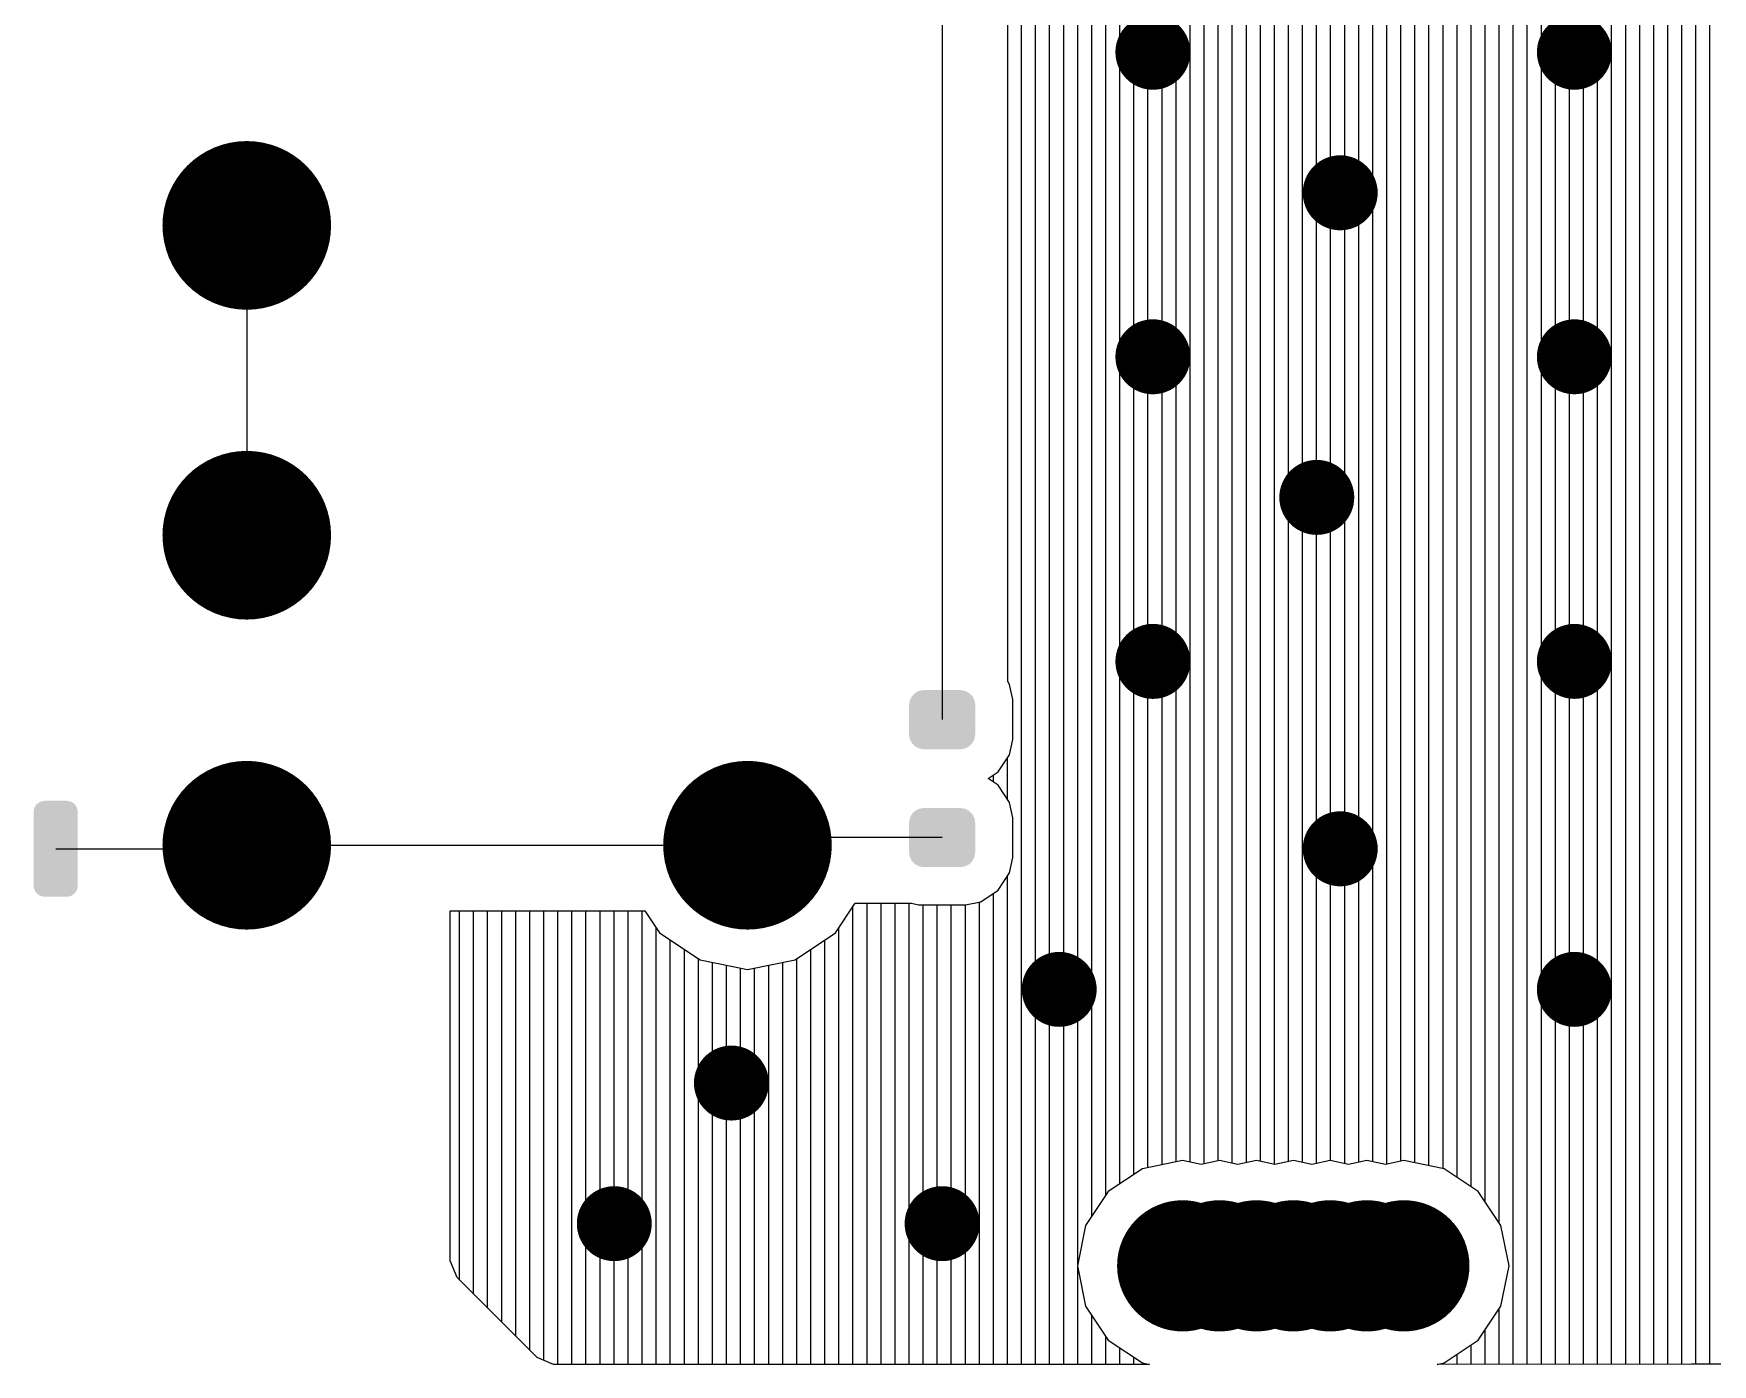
# Model space of a CAD drawing. Extents: x 295 to 953, y 10 to 290.
# Drawn here: x 563.57 to 601.13, y 132.92 to 162.68 of the extents above; entities that cross this region are included whole.
import ezdxf

# ---------------------------------------------------------------- set-up
doc = ezdxf.new("R2010")
doc.units = 0
doc.header["$LTSCALE"] = 5
doc.header["$MEASUREMENT"] = 0
doc.layers.get('0').update_dxf_attribs({"linetype": 'CONTINUOUS', "lineweight": 25})
doc.layers.add('DV-INT-A3_BOT', color=7, linetype='CONTINUOUS')

msp = doc.modelspace()

# ---------------------------------------------------------------- linework, layer by layer
for points, const_width in [([(589.034, 162.261, -1), (588.195, 162.261, -1)], 0.838), ([(598.463, 162.261, -1), (597.625, 162.261, -1)], 0.838), ([(569.286, 158.389, -1), (567.4, 158.389, -1)], 1.886), ([(593.225, 159.118, -1), (592.386, 159.118, -1)], 0.838), ([(589.034, 155.451, -1), (588.195, 155.451, -1)], 0.838), ([(598.463, 155.451, -1), (597.625, 155.451, -1)], 0.838), ([(569.286, 151.461, -1), (567.4, 151.461, -1)], 1.886), ([(592.701, 152.307, -1), (591.862, 152.307, -1)], 0.838), ([(589.034, 148.64, -1), (588.195, 148.64, -1)], 0.838), ([(598.463, 148.64, -1), (597.625, 148.64, -1)], 0.838), ([(569.286, 144.529, -1), (567.4, 144.529, -1)], 1.886), ([(580.488, 144.529, -1), (578.602, 144.529, -1)], 1.886), ([(593.225, 144.449, -1), (592.386, 144.449, -1)], 0.838), ([(586.938, 141.306, -1), (586.1, 141.306, -1)], 0.838), ([(598.463, 141.306, -1), (597.625, 141.306, -1)], 0.838), ([(579.604, 139.211, -1), (578.766, 139.211, -1)], 0.838), ([(576.984, 136.067, -1), (576.146, 136.067, -1)], 0.838), ([(584.319, 136.067, -1), (583.48, 136.067, -1)], 0.838), ([(590.014, 135.124, -1), (588.547, 135.124, -1)], 1.467), ([(590.84, 135.124, -1), (589.373, 135.124, -1)], 1.467), ([(591.665, 135.124, -1), (590.199, 135.124, -1)], 1.467), ([(592.491, 135.124, -1), (591.024, 135.124, -1)], 1.467), ([(593.313, 135.124, -1), (591.846, 135.124, -1)], 1.467), ([(594.138, 135.124, -1), (592.671, 135.124, -1)], 1.467), ([(594.964, 135.124, -1), (593.497, 135.124, -1)], 1.467)]:
    msp.add_lwpolyline(points, format="xyb", close=True, dxfattribs=dict(const_width=const_width))
for points in [[(584.396, 147.983), (584.312, 147.997), (583.394, 147.983), (583.487, 147.997)], [(584.641, 147.006), (584.641, 147.668), (583.158, 147.006), (583.158, 147.668)], [(584.639, 147.668), (584.626, 147.761), (583.16, 147.668), (583.175, 147.761)], [(584.626, 147.761), (584.621, 147.771), (583.175, 147.761), (583.176, 147.771)], [(584.621, 147.771), (584.581, 147.855), (583.176, 147.771), (583.22, 147.855)], [(584.581, 147.855), (584.572, 147.864), (583.22, 147.855), (583.225, 147.864)], [(584.572, 147.864), (584.508, 147.931), (583.225, 147.864), (583.293, 147.931)], [(584.508, 147.931), (584.496, 147.937), (583.293, 147.931), (583.3, 147.937)], [(584.496, 147.937), (584.416, 147.98), (583.3, 147.937), (583.387, 147.98)], [(584.416, 147.98), (584.396, 147.983), (583.387, 147.98), (583.394, 147.983)], [(584.624, 146.913), (584.639, 147.006), (583.173, 146.913), (583.16, 147.006)], [(584.623, 146.902), (584.624, 146.913), (583.178, 146.902), (583.173, 146.913)], [(584.579, 146.819), (584.623, 146.902), (583.218, 146.819), (583.178, 146.902)], [(584.574, 146.81), (584.579, 146.819), (583.227, 146.81), (583.218, 146.819)], [(584.506, 146.743), (584.574, 146.81), (583.291, 146.743), (583.227, 146.81)], [(584.499, 146.737), (584.506, 146.743), (583.303, 146.737), (583.291, 146.743)], [(584.412, 146.694), (584.499, 146.737), (583.383, 146.694), (583.303, 146.737)], [(584.405, 146.691), (584.412, 146.694), (583.403, 146.691), (583.383, 146.694)], [(584.312, 146.677), (584.405, 146.691), (583.487, 146.677), (583.403, 146.691)], [(564.561, 145.299), (564.542, 145.364), (563.578, 145.299), (563.59, 145.364)], [(564.542, 145.364), (564.536, 145.386), (563.59, 145.364), (563.603, 145.386)], [(564.536, 145.386), (564.494, 145.441), (563.603, 145.386), (563.637, 145.441)], [(564.494, 145.441), (564.481, 145.458), (563.637, 145.441), (563.66, 145.458)], [(564.481, 145.458), (564.42, 145.496), (563.66, 145.458), (563.71, 145.496)], [(564.42, 145.496), (564.404, 145.506), (563.71, 145.496), (563.743, 145.506)], [(564.404, 145.506), (564.321, 145.521), (563.743, 145.506), (563.797, 145.521)], [(564.321, 145.521), (564.315, 145.522), (563.797, 145.521), (563.82, 145.522)], [(584.396, 145.347), (584.312, 145.361), (583.394, 145.347), (583.487, 145.361)], [(564.562, 145.275), (564.561, 145.299), (563.573, 145.275), (563.578, 145.299)], [(564.562, 143.624), (564.562, 145.275), (563.573, 143.624), (563.573, 145.275)], [(584.641, 144.37), (584.641, 145.032), (583.158, 144.37), (583.158, 145.032)], [(584.639, 145.032), (584.626, 145.125), (583.16, 145.032), (583.175, 145.125)], [(584.626, 145.125), (584.621, 145.135), (583.175, 145.125), (583.176, 145.135)], [(584.621, 145.135), (584.581, 145.219), (583.176, 145.135), (583.22, 145.219)], [(584.581, 145.219), (584.572, 145.228), (583.22, 145.219), (583.225, 145.228)], [(584.572, 145.228), (584.508, 145.295), (583.225, 145.228), (583.293, 145.295)], [(584.508, 145.295), (584.496, 145.301), (583.293, 145.295), (583.3, 145.301)], [(584.496, 145.301), (584.416, 145.344), (583.3, 145.301), (583.387, 145.344)], [(584.416, 145.344), (584.396, 145.347), (583.387, 145.344), (583.394, 145.347)], [(584.624, 144.277), (584.639, 144.37), (583.173, 144.277), (583.16, 144.37)], [(584.623, 144.266), (584.624, 144.277), (583.178, 144.266), (583.173, 144.277)], [(584.579, 144.182), (584.623, 144.266), (583.218, 144.182), (583.178, 144.266)], [(584.574, 144.173), (584.579, 144.182), (583.227, 144.173), (583.218, 144.182)], [(584.506, 144.107), (584.574, 144.173), (583.291, 144.107), (583.227, 144.173)], [(584.499, 144.1), (584.506, 144.107), (583.303, 144.1), (583.291, 144.107)], [(584.412, 144.058), (584.499, 144.1), (583.383, 144.058), (583.303, 144.1)], [(584.405, 144.055), (584.412, 144.058), (583.403, 144.055), (583.383, 144.058)], [(584.312, 144.041), (584.405, 144.055), (583.487, 144.041), (583.403, 144.055)], [(564.558, 143.6), (564.562, 143.624), (563.574, 143.6), (563.573, 143.624)], [(564.546, 143.535), (564.558, 143.6), (563.593, 143.535), (563.574, 143.6)], [(564.532, 143.513), (564.546, 143.535), (563.599, 143.513), (563.593, 143.535)], [(564.498, 143.457), (564.532, 143.513), (563.641, 143.457), (563.599, 143.513)], [(564.476, 143.441), (564.498, 143.457), (563.654, 143.441), (563.641, 143.457)], [(564.426, 143.403), (564.476, 143.441), (563.716, 143.403), (563.654, 143.441)], [(564.392, 143.393), (564.426, 143.403), (563.731, 143.393), (563.716, 143.403)], [(564.339, 143.378), (564.392, 143.393), (563.814, 143.378), (563.731, 143.393)], [(564.315, 143.376), (564.339, 143.378), (563.82, 143.376), (563.814, 143.378)]]:
    msp.add_solid(points)
at = {"layer": 'DV-INT-A3_BOT'}
for p, q in [((585.677, 132.92), (585.677, 216.128)), ((585.991, 132.92), (585.991, 215.948)), ((586.305, 132.92), (586.305, 215.738)), ((586.62, 132.92), (586.62, 215.642)), ((598.564, 132.92), (598.564, 194.159)), ((598.25, 132.92), (598.25, 186.854)), ((597.935, 132.92), (597.935, 186.481)), ((596.678, 132.92), (596.678, 186.183)), ((596.992, 132.92), (596.992, 186.12)), ((597.307, 132.92), (597.307, 186.183)), ((597.621, 132.92), (597.621, 186.271)), ((598.878, 132.92), (598.878, 183.505)), ((599.193, 132.92), (599.193, 183.128)), ((599.507, 132.92), (599.507, 182.919)), ((600.764, 132.924), (600.764, 182.919)), ((601.078, 132.924), (601.078, 183.128)), ((599.821, 132.92), (599.821, 182.831)), ((600.135, 132.92), (600.135, 182.768)), ((600.45, 132.92), (600.45, 182.831)), ((586.934, 135.154), (586.934, 174.696)), ((587.248, 136.235), (587.248, 173.615)), ((596.364, 136.08), (596.364, 173.77)), ((596.049, 136.549), (596.049, 173.3)), ((587.562, 136.704), (587.562, 173.145)), ((587.877, 136.96), (587.877, 172.889)), ((595.735, 136.889), (595.735, 172.961)), ((588.191, 137.17), (588.191, 172.68)), ((588.505, 137.32), (588.505, 172.529)), ((588.82, 137.383), (588.82, 172.466)), ((589.134, 137.446), (589.134, 172.403)), ((589.448, 137.442), (589.448, 172.407)), ((589.763, 137.408), (589.763, 172.441)), ((590.391, 137.417), (590.391, 172.433)), ((590.706, 137.429), (590.706, 172.42)), ((591.334, 137.396), (591.334, 172.454)), ((591.963, 137.434), (591.963, 172.416)), ((592.277, 137.417), (592.277, 172.479)), ((592.592, 137.471), (592.592, 172.537)), ((592.906, 137.408), (592.906, 172.475)), ((593.22, 137.438), (593.22, 172.412)), ((593.849, 137.4), (593.849, 172.449)), ((594.478, 137.425), (594.478, 172.424)), ((594.792, 137.362), (594.792, 172.487)), ((595.106, 137.299), (595.106, 172.55)), ((595.421, 137.103), (595.421, 172.747)), ((590.077, 137.471), (590.077, 172.378)), ((591.02, 137.459), (591.02, 172.391)), ((591.649, 137.455), (591.649, 172.395)), ((593.535, 137.45), (593.535, 172.399)), ((594.163, 137.463), (594.163, 172.387)), ((583.9, 165.132), (583.9, 147.337)), ((585.366, 148.192), (585.366, 164.277)), ((568.343, 158.389), (568.343, 151.461)), ((585.408, 148.125), (585.366, 148.192)), ((585.48, 147.785), (585.408, 148.125)), ((585.48, 146.893), (585.48, 147.785)), ((585.408, 146.553), (585.48, 146.893)), ((585.153, 146.168), (585.408, 146.553)), ((585.362, 145.552), (585.362, 146.486)), ((584.931, 146.021), (585.153, 146.168)), ((585.153, 145.87), (584.931, 146.021)), ((585.048, 145.941), (585.048, 146.096)), ((585.408, 145.485), (585.153, 145.87)), ((585.48, 145.145), (585.408, 145.485)), ((585.48, 144.252), (585.48, 145.145)), ((579.713, 144.701), (579.545, 144.529)), ((583.9, 144.701), (579.713, 144.701)), ((564.068, 144.449), (568.259, 144.449)), ((568.259, 144.449), (568.343, 144.529)), ((568.343, 144.529), (579.545, 144.529)), ((585.408, 143.913), (585.48, 144.252)), ((585.153, 143.527), (585.408, 143.913)), ((584.767, 143.267), (585.153, 143.527)), ((585.362, 132.92), (585.362, 143.846)), ((581.511, 142.568), (581.955, 143.234)), ((581.905, 132.92), (581.905, 143.159)), ((581.955, 143.234), (583.212, 143.234)), ((582.219, 132.92), (582.219, 143.234)), ((582.533, 132.92), (582.533, 143.234)), ((582.848, 132.92), (582.848, 143.234)), ((583.162, 132.92), (583.162, 143.234)), ((583.212, 143.234), (583.371, 143.2)), ((583.371, 143.2), (584.423, 143.2)), ((583.476, 132.92), (583.476, 143.2)), ((583.791, 132.92), (583.791, 143.2)), ((584.105, 132.92), (584.105, 143.2)), ((584.419, 132.92), (584.419, 143.2)), ((584.423, 143.2), (584.767, 143.267)), ((584.734, 132.92), (584.734, 143.263)), ((585.048, 132.92), (585.048, 143.46)), ((572.894, 135.233), (572.894, 143.062)), ((572.894, 143.062), (577.248, 143.062)), ((573.104, 134.806), (573.104, 143.062)), ((573.418, 134.492), (573.418, 143.062)), ((573.732, 134.177), (573.732, 143.062)), ((574.047, 133.863), (574.047, 143.062)), ((574.361, 133.549), (574.361, 143.062)), ((574.675, 133.234), (574.675, 143.062)), ((574.989, 133.012), (574.989, 143.062)), ((575.304, 132.92), (575.304, 143.062)), ((575.618, 132.92), (575.618, 143.062)), ((575.932, 132.92), (575.932, 143.062)), ((576.247, 132.92), (576.247, 143.062)), ((576.561, 132.92), (576.561, 143.062)), ((576.875, 132.92), (576.875, 143.062)), ((577.19, 132.92), (577.19, 143.062)), ((577.248, 143.062), (577.58, 142.568)), ((577.504, 132.92), (577.504, 142.677)), ((577.58, 142.568), (578.485, 141.964)), ((577.818, 132.92), (577.818, 142.404)), ((580.61, 141.964), (581.511, 142.568)), ((581.276, 132.92), (581.276, 142.413)), ((581.59, 132.92), (581.59, 142.689)), ((578.133, 132.92), (578.133, 142.195)), ((578.447, 132.92), (578.447, 141.985)), ((580.647, 132.92), (580.647, 141.989)), ((580.962, 132.92), (580.962, 142.203)), ((578.485, 141.964), (579.545, 141.75)), ((578.761, 132.92), (578.761, 141.91)), ((579.076, 132.92), (579.076, 141.847)), ((579.39, 132.92), (579.39, 141.784)), ((579.545, 141.75), (580.61, 141.964)), ((579.704, 132.92), (579.704, 141.784)), ((580.019, 132.92), (580.019, 141.847)), ((580.333, 132.92), (580.333, 141.91)), ((589.281, 137.476), (588.38, 137.295)), ((589.692, 137.392), (589.281, 137.476)), ((590.106, 137.476), (589.692, 137.392)), ((590.517, 137.392), (590.106, 137.476)), ((590.932, 137.476), (590.517, 137.392)), ((591.343, 137.392), (590.932, 137.476)), ((591.758, 137.476), (591.343, 137.392)), ((592.168, 137.392), (591.758, 137.476)), ((592.579, 137.476), (592.168, 137.392)), ((592.994, 137.392), (592.579, 137.476)), ((593.405, 137.476), (592.994, 137.392)), ((593.82, 137.392), (593.405, 137.476)), ((594.23, 137.476), (593.82, 137.392)), ((595.131, 137.295), (594.23, 137.476)), ((588.38, 137.295), (587.617, 136.788)), ((595.894, 136.788), (595.131, 137.295)), ((587.617, 136.788), (587.11, 136.025)), ((596.401, 136.025), (595.894, 136.788)), ((587.11, 136.025), (586.93, 135.124)), ((596.582, 135.124), (596.401, 136.025)), ((573.049, 134.865), (572.894, 135.233)), ((574.839, 133.075), (573.049, 134.865)), ((586.93, 135.124), (587.11, 134.223)), ((586.934, 132.92), (586.934, 135.095)), ((596.401, 134.223), (596.582, 135.124)), ((587.11, 134.223), (587.617, 133.465)), ((595.894, 133.465), (596.401, 134.223)), ((596.364, 132.92), (596.364, 134.173)), ((587.248, 132.92), (587.248, 134.014)), ((587.562, 132.92), (587.562, 133.544)), ((587.617, 133.465), (588.38, 132.953)), ((595.131, 132.953), (595.894, 133.465)), ((595.735, 132.92), (595.735, 133.36)), ((596.049, 132.92), (596.049, 133.699)), ((575.207, 132.92), (574.839, 133.075)), ((587.877, 132.92), (587.877, 133.289)), ((588.191, 132.92), (588.191, 133.079)), ((595.421, 132.92), (595.421, 133.15)), ((588.539, 132.92), (575.207, 132.92)), ((588.38, 132.953), (588.539, 132.92)), ((588.505, 132.92), (588.505, 132.928)), ((594.972, 132.92), (595.131, 132.953)), ((600.664, 132.924), (594.972, 132.92)), ((595.106, 132.92), (595.106, 132.949)), ((606.426, 132.924), (600.664, 132.924))]:
    msp.add_line(p, q, dxfattribs=at)

doc.saveas('drawing.dxf')
